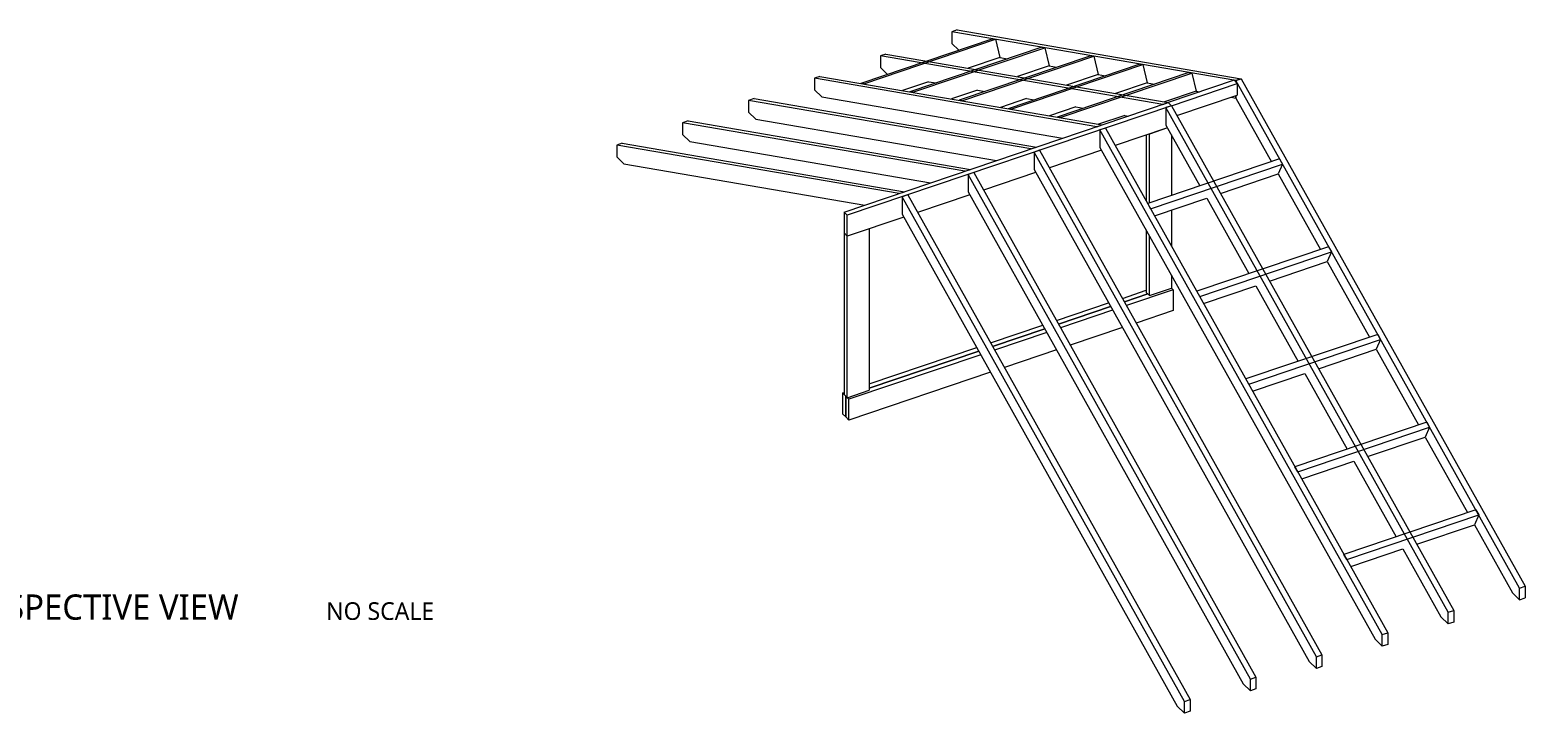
# Model space of a CAD drawing. Header units: inches. Extents: x -562 to 8953, y -6490 to -2066.
# Drawn here: x 2547 to 3158, y -6490 to -6211 of the extents above; entities that cross this region are included whole.
import ezdxf

# ---------------------------------------------------------------- set-up
doc = ezdxf.new("R2010")
doc.units = ezdxf.units.IN
doc.header["$MEASUREMENT"] = 0
doc.layers.add('A-COLS', color=52, linetype='Continuous', lineweight=9)

msp = doc.modelspace()

# ---------------------------------------------------------------- linework, layer by layer
at = {"layer": 'A-COLS'}
for p, q in [((2925.83, -6211.11), (2923.59, -6211.87)), ((3039.46, -6231.78), (2923.59, -6211.87)), ((2923.59, -6211.87), (2923.59, -6216.63)), ((2925.83, -6211.11), (3041.7, -6231.02)), ((2940.29, -6214.74), (2886.49, -6232.92)), ((2887.66, -6233.12), (2941.47, -6214.94)), ((2960.31, -6218.18), (2906.51, -6236.36)), ((2907.68, -6236.56), (2961.49, -6218.38)), ((2923.59, -6216.63), (2926.44, -6219.42)), ((2940.29, -6214.74), (2941.47, -6214.94)), ((2941.47, -6214.94), (2943.24, -6222.38)), ((2960.31, -6218.18), (2961.49, -6218.38)), ((2961.49, -6218.38), (2963.26, -6225.82)), ((2896.68, -6220.96), (2894.44, -6221.72)), ((2894.44, -6221.72), (2894.44, -6226.47)), ((3009.66, -6241.51), (2894.44, -6221.72)), ((2896.68, -6220.96), (3011.9, -6240.75)), ((2980.33, -6221.62), (2926.53, -6239.8)), ((2927.71, -6240), (2981.51, -6221.82)), ((2943.24, -6222.38), (2930.33, -6226.74)), ((2943.24, -6222.38), (2946.31, -6222.91)), ((2980.33, -6221.62), (2981.51, -6221.82)), ((2981.51, -6221.82), (2983.28, -6229.26)), ((2869.78, -6230.05), (2867.54, -6230.81)), ((2867.54, -6230.81), (2867.54, -6235.56)), ((2982.75, -6250.6), (2867.54, -6230.81)), ((2869.78, -6230.05), (2985, -6249.84)), ((2894.44, -6226.47), (2897.29, -6229.27)), ((3000.36, -6225.06), (2946.55, -6243.24)), ((2947.73, -6243.44), (3001.53, -6225.26)), ((2963.26, -6225.82), (2950.35, -6230.18)), ((2963.26, -6225.82), (2966.34, -6226.35)), ((3020.38, -6228.5), (2966.57, -6246.68)), ((2967.75, -6246.88), (3021.55, -6228.7)), ((2983.28, -6229.26), (2970.37, -6233.62)), ((2983.28, -6229.26), (2986.36, -6229.79)), ((3000.36, -6225.06), (3001.53, -6225.26)), ((3001.53, -6225.26), (3003.3, -6232.7)), ((3020.38, -6228.5), (3021.55, -6228.7)), ((3021.55, -6228.7), (3023.32, -6236.14)), ((2867.54, -6235.56), (2870.48, -6238.45)), ((2887.66, -6233.12), (2886.49, -6232.92)), ((2914.09, -6232.23), (2903.43, -6235.83)), ((2907.68, -6236.56), (2906.51, -6236.36)), ((2914.09, -6232.23), (2917.17, -6232.76)), ((2934.11, -6235.67), (2923.45, -6239.27)), ((2934.11, -6235.67), (2937.19, -6236.19)), ((3003.3, -6232.7), (2990.39, -6237.06)), ((3003.3, -6232.7), (3006.38, -6233.23)), ((3023.32, -6236.14), (3010.42, -6240.5)), ((3038.8, -6231.66), (3011.9, -6240.75)), ((3013.22, -6242.04), (3040.12, -6232.95)), ((3023.32, -6236.14), (3024.8, -6236.39)), ((3038.8, -6231.66), (3040.12, -6232.95)), ((3039.46, -6231.78), (3041.7, -6231.02)), ((3041.7, -6231.02), (3039.46, -6231.78)), ((3039.46, -6232.31), (3039.46, -6231.78)), ((3039.46, -6231.78), (3039.46, -6232.31)), ((3155.33, -6438.84), (3039.46, -6231.78)), ((3040.12, -6232.95), (3040.12, -6237.71)), ((3041.7, -6231.02), (3157.57, -6438.08)), ((2842.88, -6239.14), (2840.64, -6239.9)), ((2840.64, -6239.9), (2840.64, -6244.65)), ((2955.85, -6259.69), (2840.64, -6239.9)), ((2842.88, -6239.14), (2958.09, -6258.93)), ((2870.48, -6238.45), (2968.76, -6255.33)), ((2879.63, -6285.44), (3011.9, -6240.75)), ((3013.22, -6242.04), (2880.94, -6286.73)), ((2927.71, -6240), (2926.53, -6239.8)), ((2954.13, -6239.1), (2943.47, -6242.71)), ((2954.13, -6239.1), (2957.21, -6239.63)), ((2974.15, -6242.54), (2963.49, -6246.15)), ((2974.15, -6242.54), (2977.23, -6243.07)), ((3009.66, -6241.51), (3011.9, -6240.75)), ((3013.22, -6242.04), (3010.97, -6242.8)), ((3126.19, -6448.68), (3010.97, -6242.8)), ((3010.97, -6242.8), (3010.97, -6249.93)), ((3013.22, -6242.04), (3011.9, -6240.75)), ((3011.9, -6240.75), (3013.22, -6242.04)), ((3013.22, -6242.04), (3128.43, -6447.93)), ((3015.45, -6246.04), (3040.12, -6237.71)), ((3037.54, -6238.58), (3039.46, -6238.91)), ((3039.46, -6238.91), (3039.46, -6237.93)), ((3039.46, -6237.93), (3039.46, -6238.91)), ((3039.46, -6238.91), (3054.01, -6264.91)), ((2815.97, -6248.23), (2813.73, -6248.98)), ((2813.73, -6248.98), (2813.73, -6253.74)), ((2928.95, -6268.78), (2813.73, -6248.98)), ((2815.97, -6248.23), (2931.19, -6268.02)), ((2840.64, -6244.65), (2843.58, -6247.54)), ((2843.58, -6247.54), (2941.85, -6264.42)), ((2947.73, -6243.44), (2946.55, -6243.24)), ((2967.75, -6246.88), (2966.57, -6246.68)), ((2994.18, -6245.98), (2983.51, -6249.59)), ((2994.18, -6245.98), (2995.66, -6246.24)), ((2813.73, -6253.74), (2816.68, -6256.62)), ((2982.75, -6250.6), (2985, -6249.84)), ((2986.31, -6251.13), (2984.07, -6251.89)), ((3099.29, -6457.77), (2984.07, -6251.89)), ((2984.07, -6251.89), (2984.07, -6259.02)), ((2986.31, -6251.13), (3101.53, -6457.02)), ((3011.62, -6251.09), (2990.32, -6258.28)), ((3002.93, -6254.02), (3002.93, -6280.83)), ((3011.62, -6251.09), (3004.25, -6253.58)), ((3004.25, -6281.72), (3004.25, -6253.58)), ((3010.97, -6249.93), (3024.86, -6274.75)), ((3013.22, -6253.94), (3013.22, -6278.69)), ((2789.07, -6257.32), (2786.83, -6258.07)), ((2786.83, -6258.07), (2786.83, -6262.83)), ((2902.04, -6277.86), (2786.83, -6258.07)), ((2789.07, -6257.32), (2904.29, -6277.11)), ((2816.68, -6256.62), (2914.95, -6273.5)), ((2955.85, -6259.69), (2958.09, -6258.93)), ((2959.41, -6260.22), (2957.17, -6260.98)), ((3072.38, -6466.86), (2957.17, -6260.98)), ((2957.17, -6260.98), (2957.17, -6268.11)), ((2959.41, -6260.22), (3074.62, -6466.1)), ((2984.72, -6260.18), (2963.41, -6267.37)), ((2984.07, -6259.02), (3096.34, -6459.65)), ((2786.83, -6262.83), (2789.77, -6265.71)), ((2789.77, -6265.71), (2888.05, -6282.59)), ((3057.37, -6263.77), (3003.56, -6281.95)), ((3004.74, -6284.05), (3058.54, -6265.88)), ((3058.54, -6265.88), (3056.78, -6269.85)), ((3057.37, -6263.77), (3058.54, -6265.88)), ((2928.95, -6268.78), (2931.19, -6268.02)), ((2932.51, -6269.31), (2930.26, -6270.06)), ((3045.48, -6475.95), (2930.26, -6270.06)), ((2930.26, -6270.06), (2930.26, -6277.2)), ((2932.51, -6269.31), (3047.72, -6475.19)), ((2957.81, -6269.26), (2936.51, -6276.46)), ((2957.17, -6268.11), (3069.44, -6468.73)), ((3033.23, -6277.81), (3056.78, -6269.85)), ((3056.78, -6269.85), (3074.03, -6300.68)), ((2902.04, -6277.86), (2904.29, -6277.11)), ((2905.6, -6278.4), (2903.36, -6279.15)), ((3018.58, -6485.04), (2903.36, -6279.15)), ((2903.36, -6279.15), (2903.36, -6286.29)), ((2905.6, -6278.4), (3020.82, -6484.28)), ((2930.91, -6278.35), (2909.61, -6285.55)), ((2930.26, -6277.2), (3042.53, -6477.82)), ((2879.63, -6285.44), (2879.63, -6293.95)), ((2880.94, -6286.73), (2879.63, -6285.44)), ((3004.74, -6284.05), (3003.56, -6281.95)), ((3006.33, -6286.9), (3027.63, -6279.7)), ((3013.22, -6284.57), (3013.22, -6299.2)), ((3027.63, -6279.7), (3044.88, -6310.53)), ((2880.94, -6295.23), (2880.94, -6286.73)), ((2904.01, -6287.44), (2880.94, -6295.23)), ((2903.36, -6286.29), (3015.63, -6486.91)), ((2880.94, -6295.23), (2879.63, -6293.95)), ((2879.63, -6293.95), (2879.63, -6359.85)), ((2879.63, -6293.95), (2880.94, -6295.23)), ((2889.91, -6292.21), (2880.94, -6295.23)), ((2880.94, -6361.14), (2880.94, -6295.23)), ((2889.91, -6292.21), (2889.91, -6358.11)), ((3002.93, -6292.72), (3002.93, -6318.19)), ((3004.25, -6319.48), (3004.25, -6295.08)), ((3077.39, -6299.55), (3023.58, -6317.73)), ((3024.76, -6319.83), (3078.56, -6301.65)), ((3078.56, -6301.65), (3076.8, -6305.63)), ((3077.39, -6299.55), (3078.56, -6301.65)), ((3053.25, -6313.59), (3076.8, -6305.63)), ((3076.8, -6305.63), (3094.05, -6336.46)), ((3013.22, -6311.1), (3013.22, -6316.45)), ((3026.35, -6322.67), (3047.65, -6315.48)), ((3047.65, -6315.48), (3064.91, -6346.31)), ((2993.2, -6320.61), (3002.93, -6317.32)), ((3003.59, -6318.83), (2994.02, -6322.07)), ((2994.02, -6322.07), (3003.59, -6318.83)), ((3013.87, -6317.09), (2994.84, -6323.53)), ((3002.93, -6318.19), (3004.25, -6319.48)), ((3004.25, -6319.48), (3013.22, -6316.45)), ((3013.22, -6316.45), (3013.87, -6317.09)), ((3013.87, -6317.09), (3013.87, -6325.6)), ((3024.76, -6319.83), (3023.58, -6317.73)), ((2966.3, -6329.7), (2987.6, -6322.5)), ((2988.42, -6323.96), (2967.12, -6331.16)), ((2967.12, -6331.16), (2988.42, -6323.96)), ((2989.19, -6325.43), (2967.93, -6332.61)), ((3013.87, -6325.6), (2998.84, -6330.68)), ((2939.4, -6338.79), (2960.7, -6331.59)), ((2961.52, -6333.05), (2940.21, -6340.24)), ((2940.21, -6340.24), (2961.52, -6333.05)), ((2962.33, -6334.51), (2941.03, -6341.7)), ((2993.24, -6332.57), (2971.94, -6339.77)), ((3097.41, -6335.33), (3043.6, -6353.5)), ((3044.78, -6355.61), (3098.59, -6337.43)), ((3098.59, -6337.43), (3096.82, -6341.41)), ((3097.41, -6335.33), (3098.59, -6337.43)), ((2935.43, -6343.59), (2881.6, -6361.78)), ((2889.91, -6355.51), (2933.8, -6340.68)), ((2934.61, -6342.14), (2889.91, -6357.24)), ((2889.91, -6357.24), (2934.61, -6342.14)), ((2966.34, -6341.66), (2945.03, -6348.86)), ((3073.27, -6349.36), (3096.82, -6341.41)), ((3096.82, -6341.41), (3114.07, -6372.24)), ((2939.43, -6350.75), (2881.6, -6370.29)), ((3046.37, -6358.45), (3067.67, -6351.25)), ((3067.67, -6351.25), (3084.93, -6382.09)), ((2880.94, -6361.14), (2889.91, -6358.11)), ((3044.78, -6355.61), (3043.6, -6353.5)), ((2878.97, -6359.2), (2879.63, -6358.98)), ((2878.97, -6359.2), (2878.97, -6367.71)), ((2880.28, -6360.49), (2878.97, -6359.2)), ((2879.63, -6359.85), (2880.94, -6361.14)), ((2880.28, -6369), (2880.28, -6360.49)), ((2880.28, -6360.49), (2880.28, -6369)), ((2881.6, -6361.78), (2880.28, -6360.49)), ((2881.6, -6370.29), (2881.6, -6361.78)), ((2878.97, -6367.71), (2880.28, -6369)), ((2880.28, -6369), (2881.6, -6370.29)), ((3117.43, -6371.1), (3063.62, -6389.28)), ((3117.43, -6371.1), (3118.61, -6373.21)), ((3064.8, -6391.39), (3118.61, -6373.21)), ((3093.29, -6385.14), (3116.84, -6377.19)), ((3118.61, -6373.21), (3116.84, -6377.19)), ((3116.84, -6377.19), (3134.09, -6408.02)), ((3064.8, -6391.39), (3063.62, -6389.28)), ((3066.39, -6394.23), (3087.7, -6387.03)), ((3087.7, -6387.03), (3104.95, -6417.86)), ((3137.45, -6406.88), (3083.64, -6425.06)), ((3137.45, -6406.88), (3138.63, -6408.99)), ((3084.82, -6427.16), (3138.63, -6408.99)), ((3113.32, -6420.92), (3136.86, -6412.96)), ((3138.63, -6408.99), (3136.86, -6412.96)), ((3136.86, -6412.96), (3152.39, -6440.71)), ((3084.82, -6427.16), (3083.64, -6425.06)), ((3086.41, -6430.01), (3107.72, -6422.81)), ((3107.72, -6422.81), (3123.24, -6450.56)), ((3155.33, -6438.84), (3157.57, -6438.08)), ((3157.57, -6438.08), (3157.57, -6442.84)), ((3152.39, -6440.71), (3155.33, -6443.59)), ((3155.33, -6443.59), (3155.33, -6438.84)), ((3155.33, -6443.59), (3157.57, -6442.84)), ((3126.19, -6448.68), (3128.43, -6447.93)), ((3126.19, -6453.44), (3126.19, -6448.68)), ((3128.43, -6447.93), (3128.43, -6452.68)), ((3123.24, -6450.56), (3126.19, -6453.44)), ((3128.43, -6452.68), (3126.19, -6453.44)), ((3096.34, -6459.65), (3099.29, -6462.53)), ((3099.29, -6457.77), (3101.53, -6457.02)), ((3099.29, -6462.53), (3099.29, -6457.77)), ((3101.53, -6461.77), (3099.29, -6462.53)), ((3101.53, -6457.02), (3101.53, -6461.77)), ((3069.44, -6468.73), (3072.38, -6471.62)), ((3072.38, -6466.86), (3074.62, -6466.1)), ((3072.38, -6471.62), (3072.38, -6466.86)), ((3074.62, -6466.1), (3074.62, -6470.86)), ((3074.62, -6470.86), (3072.38, -6471.62)), ((3042.53, -6477.82), (3045.48, -6480.71)), ((3045.48, -6475.95), (3047.72, -6475.19)), ((3045.48, -6480.71), (3045.48, -6475.95)), ((3047.72, -6479.95), (3045.48, -6480.71)), ((3047.72, -6475.19), (3047.72, -6479.95)), ((3015.63, -6486.91), (3018.58, -6489.8)), ((3018.58, -6485.04), (3020.82, -6484.28)), ((3018.58, -6489.8), (3018.58, -6485.04)), ((3020.82, -6484.28), (3020.82, -6489.04)), ((3020.82, -6489.04), (3018.58, -6489.8))]:
    msp.add_line(p, q, dxfattribs=at)

# ---------------------------------------------------------------- texts
at = {"attachment_point": 1}
for s, width, insert, char_height in [('{\\fYu Gothic UI|b0|i0|c128|p34;3D PERSPECTIVE VIEW}', 294.2318, (2492.77, -6441.4, -93.29), 10.29), ('\\A1;{\\fYu Gothic UI|b0|i0|c128|p34;NO SCALE}', 260.1527, (2668.22, -6444.59, -93.29), 7.203)]:
    msp.add_mtext_dynamic_manual_height_columns(s, width=width, gutter_width=1, heights=[0], dxfattribs=dict(at, insert=insert, char_height=char_height))

doc.saveas('drawing.dxf')
